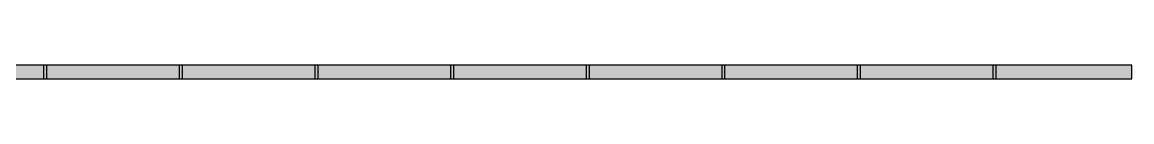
# Model space of a CAD drawing. Header units: centimetres. Extents: x -18.6 to 18.8, y -13 to 11.8.
# Drawn here: x -13.376 to -11.954, y -12.957 to -12.94 of the extents above; entities that cross this region are included whole.
import ezdxf

# ---------------------------------------------------------------- set-up
doc = ezdxf.new("R2010")
doc.units = ezdxf.units.CM
doc.header["$MEASUREMENT"] = 0
doc.layers.add('Layer 1', color=7, linetype='Continuous')

msp = doc.modelspace()

# ---------------------------------------------------------------- hatches: boundary and pattern name
at = {"layer": 'Layer 1', "true_color": 0x373435}
h = msp.add_hatch(color=250, dxfattribs=at)
edge = h.paths.add_edge_path()
edge.add_spline(control_points=[(-13.34458, -12.93991), (-13.34458, -12.93991), (-13.34458, -12.95728), (-13.34458, -12.95728), (-13.34458, -12.95728), (-13.52253, -12.95728), (-13.52253, -12.95728), (-13.52253, -12.95728), (-13.52253, -12.93991), (-13.52253, -12.93991), (-13.52253, -12.93991), (-13.34458, -12.93991), (-13.34458, -12.93991)], knot_values=[0, 0, 0, 0, 0.25, 0.25, 0.25, 0.5, 0.5, 0.5, 0.75, 0.75, 0.75, 1, 1, 1, 1], degree=3, periodic=1)
h = msp.add_hatch(color=250, dxfattribs=at)
edge = h.paths.add_edge_path()
edge.add_spline(control_points=[(-13.17081, -12.93991), (-13.17081, -12.93991), (-13.17081, -12.95728), (-13.17081, -12.95728), (-13.17081, -12.95728), (-13.34876, -12.95728), (-13.34876, -12.95728), (-13.34876, -12.95728), (-13.34876, -12.93991), (-13.34876, -12.93991), (-13.34876, -12.93991), (-13.17081, -12.93991), (-13.17081, -12.93991)], knot_values=[0, 0, 0, 0, 0.25, 0.25, 0.25, 0.5, 0.5, 0.5, 0.75, 0.75, 0.75, 1, 1, 1, 1], degree=3, periodic=1)
h = msp.add_hatch(color=250, dxfattribs=at)
edge = h.paths.add_edge_path()
edge.add_spline(control_points=[(-12.99705, -12.93991), (-12.99705, -12.93991), (-12.99705, -12.95728), (-12.99705, -12.95728), (-12.99705, -12.95728), (-13.17499, -12.95728), (-13.17499, -12.95728), (-13.17499, -12.95728), (-13.17499, -12.93991), (-13.17499, -12.93991), (-13.17499, -12.93991), (-12.99705, -12.93991), (-12.99705, -12.93991)], knot_values=[0, 0, 0, 0, 0.25, 0.25, 0.25, 0.5, 0.5, 0.5, 0.75, 0.75, 0.75, 1, 1, 1, 1], degree=3, periodic=1)
h = msp.add_hatch(color=250, dxfattribs=at)
edge = h.paths.add_edge_path()
edge.add_spline(control_points=[(-12.82328, -12.93991), (-12.82328, -12.93991), (-12.82328, -12.95728), (-12.82328, -12.95728), (-12.82328, -12.95728), (-13.00122, -12.95728), (-13.00122, -12.95728), (-13.00122, -12.95728), (-13.00122, -12.93991), (-13.00122, -12.93991), (-13.00122, -12.93991), (-12.82328, -12.93991), (-12.82328, -12.93991)], knot_values=[0, 0, 0, 0, 0.25, 0.25, 0.25, 0.5, 0.5, 0.5, 0.75, 0.75, 0.75, 1, 1, 1, 1], degree=3, periodic=1)
h = msp.add_hatch(color=250, dxfattribs=at)
edge = h.paths.add_edge_path()
edge.add_spline(control_points=[(-12.64951, -12.93991), (-12.64951, -12.93991), (-12.64951, -12.95728), (-12.64951, -12.95728), (-12.64951, -12.95728), (-12.82745, -12.95728), (-12.82745, -12.95728), (-12.82745, -12.95728), (-12.82745, -12.93991), (-12.82745, -12.93991), (-12.82745, -12.93991), (-12.64951, -12.93991), (-12.64951, -12.93991)], knot_values=[0, 0, 0, 0, 0.25, 0.25, 0.25, 0.5, 0.5, 0.5, 0.75, 0.75, 0.75, 1, 1, 1, 1], degree=3, periodic=1)
h = msp.add_hatch(color=250, dxfattribs=at)
edge = h.paths.add_edge_path()
edge.add_spline(control_points=[(-12.47574, -12.93991), (-12.47574, -12.93991), (-12.47574, -12.95728), (-12.47574, -12.95728), (-12.47574, -12.95728), (-12.65368, -12.95728), (-12.65368, -12.95728), (-12.65368, -12.95728), (-12.65368, -12.93991), (-12.65368, -12.93991), (-12.65368, -12.93991), (-12.47574, -12.93991), (-12.47574, -12.93991)], knot_values=[0, 0, 0, 0, 0.25, 0.25, 0.25, 0.5, 0.5, 0.5, 0.75, 0.75, 0.75, 1, 1, 1, 1], degree=3, periodic=1)
h = msp.add_hatch(color=250, dxfattribs=at)
edge = h.paths.add_edge_path()
edge.add_spline(control_points=[(-12.30197, -12.93991), (-12.30197, -12.93991), (-12.30197, -12.95728), (-12.30197, -12.95728), (-12.30197, -12.95728), (-12.47991, -12.95728), (-12.47991, -12.95728), (-12.47991, -12.95728), (-12.47991, -12.93991), (-12.47991, -12.93991), (-12.47991, -12.93991), (-12.30197, -12.93991), (-12.30197, -12.93991)], knot_values=[0, 0, 0, 0, 0.25, 0.25, 0.25, 0.5, 0.5, 0.5, 0.75, 0.75, 0.75, 1, 1, 1, 1], degree=3, periodic=1)
h = msp.add_hatch(color=250, dxfattribs=at)
edge = h.paths.add_edge_path()
edge.add_spline(control_points=[(-12.1282, -12.93991), (-12.1282, -12.93991), (-12.1282, -12.95728), (-12.1282, -12.95728), (-12.1282, -12.95728), (-12.30614, -12.95728), (-12.30614, -12.95728), (-12.30614, -12.95728), (-12.30614, -12.93991), (-12.30614, -12.93991), (-12.30614, -12.93991), (-12.1282, -12.93991), (-12.1282, -12.93991)], knot_values=[0, 0, 0, 0, 0.25, 0.25, 0.25, 0.5, 0.5, 0.5, 0.75, 0.75, 0.75, 1, 1, 1, 1], degree=3, periodic=1)
h = msp.add_hatch(color=250, dxfattribs=at)
edge = h.paths.add_edge_path()
edge.add_spline(control_points=[(-11.95443, -12.93991), (-11.95443, -12.93991), (-11.95443, -12.95728), (-11.95443, -12.95728), (-11.95443, -12.95728), (-12.13237, -12.95728), (-12.13237, -12.95728), (-12.13237, -12.95728), (-12.13237, -12.93991), (-12.13237, -12.93991), (-12.13237, -12.93991), (-11.95443, -12.93991), (-11.95443, -12.93991)], knot_values=[0, 0, 0, 0, 0.25, 0.25, 0.25, 0.5, 0.5, 0.5, 0.75, 0.75, 0.75, 1, 1, 1, 1], degree=3, periodic=1)

# ---------------------------------------------------------------- linework, layer by layer
at = {"layer": 'Layer 1', "color": 250}
for points in [[(-13.34458, -12.93991), (-13.34458, -12.93991), (-13.34458, -12.95728), (-13.34458, -12.95728), (-13.34458, -12.95728), (-13.52253, -12.95728), (-13.52253, -12.95728), (-13.52253, -12.95728), (-13.52253, -12.93991), (-13.52253, -12.93991), (-13.52253, -12.93991), (-13.34458, -12.93991), (-13.34458, -12.93991)], [(-13.17081, -12.93991), (-13.17081, -12.93991), (-13.17081, -12.95728), (-13.17081, -12.95728), (-13.17081, -12.95728), (-13.34876, -12.95728), (-13.34876, -12.95728), (-13.34876, -12.95728), (-13.34876, -12.93991), (-13.34876, -12.93991), (-13.34876, -12.93991), (-13.17081, -12.93991), (-13.17081, -12.93991)], [(-12.99705, -12.93991), (-12.99705, -12.93991), (-12.99705, -12.95728), (-12.99705, -12.95728), (-12.99705, -12.95728), (-13.17499, -12.95728), (-13.17499, -12.95728), (-13.17499, -12.95728), (-13.17499, -12.93991), (-13.17499, -12.93991), (-13.17499, -12.93991), (-12.99705, -12.93991), (-12.99705, -12.93991)], [(-12.82328, -12.93991), (-12.82328, -12.93991), (-12.82328, -12.95728), (-12.82328, -12.95728), (-12.82328, -12.95728), (-13.00122, -12.95728), (-13.00122, -12.95728), (-13.00122, -12.95728), (-13.00122, -12.93991), (-13.00122, -12.93991), (-13.00122, -12.93991), (-12.82328, -12.93991), (-12.82328, -12.93991)], [(-12.64951, -12.93991), (-12.64951, -12.93991), (-12.64951, -12.95728), (-12.64951, -12.95728), (-12.64951, -12.95728), (-12.82745, -12.95728), (-12.82745, -12.95728), (-12.82745, -12.95728), (-12.82745, -12.93991), (-12.82745, -12.93991), (-12.82745, -12.93991), (-12.64951, -12.93991), (-12.64951, -12.93991)], [(-12.47574, -12.93991), (-12.47574, -12.93991), (-12.47574, -12.95728), (-12.47574, -12.95728), (-12.47574, -12.95728), (-12.65368, -12.95728), (-12.65368, -12.95728), (-12.65368, -12.95728), (-12.65368, -12.93991), (-12.65368, -12.93991), (-12.65368, -12.93991), (-12.47574, -12.93991), (-12.47574, -12.93991)], [(-12.30197, -12.93991), (-12.30197, -12.93991), (-12.30197, -12.95728), (-12.30197, -12.95728), (-12.30197, -12.95728), (-12.47991, -12.95728), (-12.47991, -12.95728), (-12.47991, -12.95728), (-12.47991, -12.93991), (-12.47991, -12.93991), (-12.47991, -12.93991), (-12.30197, -12.93991), (-12.30197, -12.93991)], [(-12.1282, -12.93991), (-12.1282, -12.93991), (-12.1282, -12.95728), (-12.1282, -12.95728), (-12.1282, -12.95728), (-12.30614, -12.95728), (-12.30614, -12.95728), (-12.30614, -12.95728), (-12.30614, -12.93991), (-12.30614, -12.93991), (-12.30614, -12.93991), (-12.1282, -12.93991), (-12.1282, -12.93991)], [(-11.95443, -12.93991), (-11.95443, -12.93991), (-11.95443, -12.95728), (-11.95443, -12.95728), (-11.95443, -12.95728), (-12.13237, -12.95728), (-12.13237, -12.95728), (-12.13237, -12.95728), (-12.13237, -12.93991), (-12.13237, -12.93991), (-12.13237, -12.93991), (-11.95443, -12.93991), (-11.95443, -12.93991)]]:
    msp.add_open_spline(points, degree=3, knots=[0, 0, 0, 0, 0.25, 0.25, 0.25, 0.5, 0.5, 0.5, 0.75, 0.75, 0.75, 1, 1, 1, 1], dxfattribs=at)

doc.saveas('drawing.dxf')
